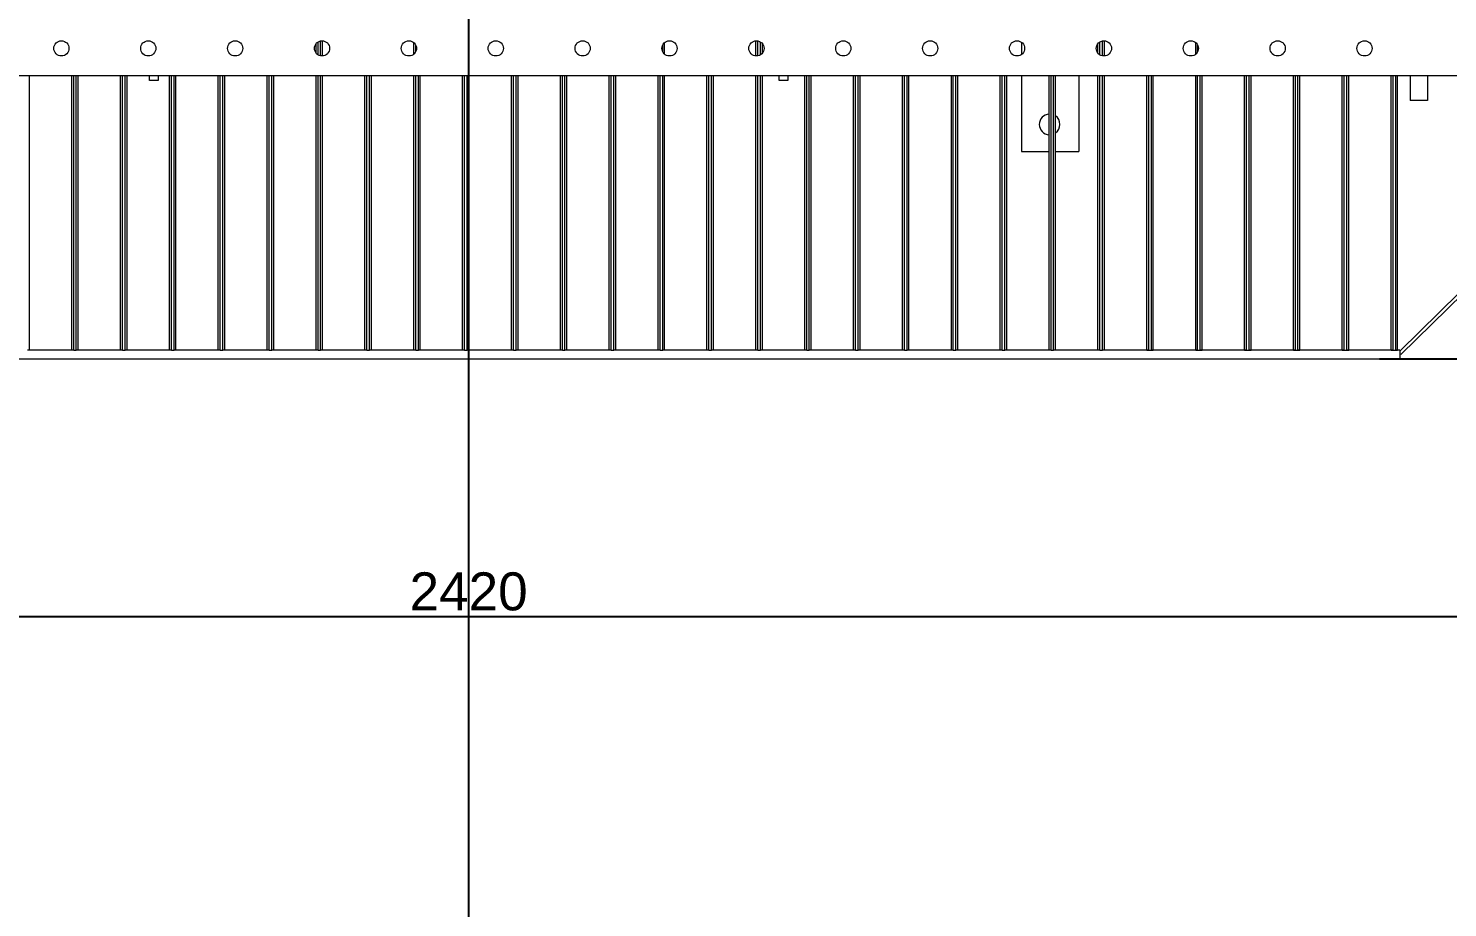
# Model space of a CAD drawing. Header units: millimetres. Extents: x 51507 to 66627, y -17810 to -7118.
# Drawn here: x 56862 to 58169, y -13721 to -12911 of the extents above; entities that cross this region are included whole.
import ezdxf

# ---------------------------------------------------------------- set-up
doc = ezdxf.new("R2010")
doc.units = ezdxf.units.MM
doc.header["$LTSCALE"] = 10
doc.layers.get('Defpoints').update_dxf_attribs({"lineweight": 25})
doc.layers.add('2', color=3, linetype='Continuous', lineweight=25)
doc.layers.add('粗实线', color=4, linetype='Continuous', lineweight=18)
doc.styles.get("Standard").update_dxf_attribs({"font": ''})
doc.styles.get('Standard').set_extended_font_data('arial')
doc.dimstyles.new('1-10', dxfattribs={"dimscale": 10, "dimtxt": 3.5, "dimasz": 2.5, "dimexe": 1.5, "dimexo": 1, "dimgap": 0.5, "dimtad": 1, "dimtxsty": 'Standard', "dimcen": 2.5, "dimdle": 5, "dimclrd": 3, "dimclre": 3, "dimclrt": 3, "dimadec": 0, "dimazin": 0, "dimtfac": 1, "dimtmove": 0, "dimatfit": 2, "dimfxl": 0, "dimtolj": 1, "dimarcsym": 0})

# ---------------------------------------------------------------- blocks, each defined once
blk = doc.blocks.new('*X51')
at = {"layer": '2', "linetype": 'Continuous'}
for points in [[(56061.4, -13452.4), (56086.4, -13448.2), (56086.4, -13456.5)], [(58473.4, -13452.4), (58448.4, -13448.2), (58448.4, -13456.5)]]:
    blk.add_hatch(color=3, dxfattribs=at).paths.add_polyline_path(points, flags=0)
at = {"layer": '2', "color": 3, "linetype": 'Continuous'}
for p, q in [((56061.4, -12789), (56061.4, -13467.4)), ((58473.4, -12875.9), (58473.4, -13467.4)), ((56061.4, -13452.4), (58473.4, -13452.4))]:
    blk.add_line(p, q, dxfattribs=at)
at = {"layer": '2', "color": 3, "insert": (57267.4, -13429.5), "char_height": 35, "width": 209.947, "attachment_point": 5}
blk.add_mtext('2420', dxfattribs=at)
blk = doc.blocks.new('*X52')
at = {"layer": '2', "linetype": 'Continuous'}
for points in [[(58712.3, -11720.1), (58708.1, -11745.1), (58716.4, -11745.1)], [(58712.3, -13215.1), (58708.1, -13190.1), (58716.4, -13190.1)]]:
    blk.add_hatch(color=3, dxfattribs=at).paths.add_polyline_path(points, flags=0)
at = {"layer": '2', "color": 3, "linetype": 'Continuous'}
for p, q in [((57586.8, -11720.1), (58727.3, -11720.1)), ((58712.3, -13215.1), (58712.3, -11720.1)), ((58106.2, -13215.1), (58727.3, -13215.1))]:
    blk.add_line(p, q, dxfattribs=at)
at = {"layer": '2', "color": 3, "insert": (58689.4, -12467.6), "char_height": 35, "width": 202.157, "attachment_point": 5, "rotation": 90}
blk.add_mtext('1520', dxfattribs=at)

msp = doc.modelspace()

# ---------------------------------------------------------------- linework, layer by layer
at = {"layer": 'Defpoints'}
msp.add_line((57267.409, -7118.116), (57267.409, -17810.116), dxfattribs=at)
at = {"layer": '粗实线'}
for p, q in [((58124.909, -13208.007), (58466.272, -12871.613)), ((58125.962, -13211.181), (58469.462, -12872.681)), ((57126.909, -12933.443), (57126.909, -12924.783)), ((57128.709, -12935.055), (57128.709, -12923.17)), ((57131.109, -12935.991), (57131.109, -12922.234)), ((57132.909, -12936.095), (57132.909, -12922.131)), ((57216.909, -12934.475), (57216.909, -12923.751)), ((57447.909, -12934.475), (57447.909, -12923.751)), ((57531.909, -12936.095), (57531.909, -12922.131)), ((57533.709, -12935.991), (57533.709, -12922.234)), ((57536.109, -12935.055), (57536.109, -12923.17)), ((57537.909, -12933.443), (57537.909, -12924.783)), ((57776.409, -12923.368), (57776.409, -12934.857)), ((57846.909, -12933.443), (57846.909, -12924.783)), ((57848.709, -12935.055), (57848.709, -12923.17)), ((57851.109, -12935.991), (57851.109, -12922.234)), ((57852.909, -12936.095), (57852.909, -12922.131)), ((57936.909, -12934.475), (57936.909, -12923.751)), ((57218.709, -12932.164), (57218.709, -12926.061)), ((57446.109, -12932.164), (57446.109, -12926.061)), ((57938.709, -12932.164), (57938.709, -12926.061)), ((56322.409, -12954.113), (58212.409, -12954.113)), ((56862.909, -13207.113), (56862.909, -12954.113)), ((56901.909, -13207.113), (56901.909, -12954.113)), ((56903.709, -13207.113), (56903.709, -12954.113)), ((56906.109, -13207.113), (56906.109, -12954.113)), ((56907.909, -13207.113), (56907.909, -12954.113)), ((56946.909, -13207.113), (56946.909, -12954.113)), ((56948.709, -13207.113), (56948.709, -12954.113)), ((56951.109, -13207.113), (56951.109, -12954.113)), ((56952.909, -13207.113), (56952.909, -12954.113)), ((56973.409, -12958.613), (56973.409, -12954.113)), ((56981.409, -12958.613), (56973.409, -12958.613)), ((56981.409, -12954.113), (56981.409, -12958.613)), ((56991.909, -13207.113), (56991.909, -12954.113)), ((56993.709, -13207.113), (56993.709, -12954.113)), ((56996.109, -13207.113), (56996.109, -12954.113)), ((56997.909, -13207.113), (56997.909, -12954.113)), ((57036.909, -13207.113), (57036.909, -12954.113)), ((57038.709, -13207.113), (57038.709, -12954.113)), ((57041.109, -13207.113), (57041.109, -12954.113)), ((57042.909, -13207.113), (57042.909, -12954.113)), ((57081.909, -13207.113), (57081.909, -12954.113)), ((57083.709, -13207.113), (57083.709, -12954.113)), ((57086.109, -13207.113), (57086.109, -12954.113)), ((57087.909, -13207.113), (57087.909, -12954.113)), ((57126.909, -13207.113), (57126.909, -12954.113)), ((57128.709, -13207.113), (57128.709, -12954.113)), ((57131.109, -13207.113), (57131.109, -12954.113)), ((57132.909, -13207.113), (57132.909, -12954.113)), ((57171.909, -13207.113), (57171.909, -12954.113)), ((57173.709, -13207.113), (57173.709, -12954.113)), ((57176.109, -13207.113), (57176.109, -12954.113)), ((57177.909, -13207.113), (57177.909, -12954.113)), ((57216.909, -13207.113), (57216.909, -12954.113)), ((57218.709, -13207.113), (57218.709, -12954.113)), ((57221.109, -13207.113), (57221.109, -12954.113)), ((57222.909, -13207.113), (57222.909, -12954.113)), ((57261.909, -13207.113), (57261.909, -12954.113)), ((57263.709, -13207.113), (57263.709, -12954.113)), ((57266.109, -13207.113), (57266.109, -12954.113)), ((57267.909, -13207.113), (57267.909, -12954.113)), ((57306.909, -13207.113), (57306.909, -12954.113)), ((57308.709, -13207.113), (57308.709, -12954.113)), ((57311.109, -13207.113), (57311.109, -12954.113)), ((57312.909, -13207.113), (57312.909, -12954.113)), ((57351.909, -13207.113), (57351.909, -12954.113)), ((57353.709, -13207.113), (57353.709, -12954.113)), ((57356.109, -13207.113), (57356.109, -12954.113)), ((57357.909, -13207.113), (57357.909, -12954.113)), ((57396.909, -13207.113), (57396.909, -12954.113)), ((57398.709, -13207.113), (57398.709, -12954.113)), ((57401.109, -13207.113), (57401.109, -12954.113)), ((57402.909, -13207.113), (57402.909, -12954.113)), ((57441.909, -13207.113), (57441.909, -12954.113)), ((57443.709, -13207.113), (57443.709, -12954.113)), ((57446.109, -13207.113), (57446.109, -12954.113)), ((57447.909, -13207.113), (57447.909, -12954.113)), ((57486.909, -13207.113), (57486.909, -12954.113)), ((57488.709, -13207.113), (57488.709, -12954.113)), ((57491.109, -13207.113), (57491.109, -12954.113)), ((57492.909, -13207.113), (57492.909, -12954.113)), ((57531.909, -13207.113), (57531.909, -12954.113)), ((57533.709, -13207.113), (57533.709, -12954.113)), ((57536.109, -13207.113), (57536.109, -12954.113)), ((57537.909, -13207.113), (57537.909, -12954.113)), ((57553.409, -12958.613), (57553.409, -12954.113)), ((57561.409, -12958.613), (57553.409, -12958.613)), ((57561.409, -12954.113), (57561.409, -12958.613)), ((57576.909, -13207.113), (57576.909, -12954.113)), ((57578.709, -13207.113), (57578.709, -12954.113)), ((57581.109, -13207.113), (57581.109, -12954.113)), ((57582.909, -13207.113), (57582.909, -12954.113)), ((57621.909, -13207.113), (57621.909, -12954.113)), ((57623.709, -13207.113), (57623.709, -12954.113)), ((57626.109, -13207.113), (57626.109, -12954.113)), ((57627.909, -13207.113), (57627.909, -12954.113)), ((57666.909, -13207.113), (57666.909, -12954.113)), ((57668.709, -13207.113), (57668.709, -12954.113)), ((57671.109, -13207.113), (57671.109, -12954.113)), ((57672.909, -13207.113), (57672.909, -12954.113)), ((57711.909, -13207.113), (57711.909, -12954.113)), ((57713.709, -13207.113), (57713.709, -12954.113)), ((57716.109, -13207.113), (57716.109, -12954.113)), ((57717.909, -13207.113), (57717.909, -12954.113)), ((57756.909, -13207.113), (57756.909, -12954.113)), ((57758.709, -13207.113), (57758.709, -12954.113)), ((57761.109, -13207.113), (57761.109, -12954.113)), ((57762.909, -13207.113), (57762.909, -12954.113)), ((57776.409, -12954.113), (57776.409, -13024.113)), ((57801.909, -13207.113), (57801.909, -12954.113)), ((57803.709, -13207.113), (57803.709, -12954.113)), ((57806.109, -13207.113), (57806.109, -12954.113)), ((57807.909, -13207.113), (57807.909, -12954.113)), ((57829.409, -12954.113), (57829.409, -13024.113)), ((57846.909, -13207.113), (57846.909, -12954.113)), ((57848.709, -13207.113), (57848.709, -12954.113)), ((57851.109, -13207.113), (57851.109, -12954.113)), ((57852.909, -13207.113), (57852.909, -12954.113)), ((57891.909, -13207.113), (57891.909, -12954.113)), ((57893.709, -13207.113), (57893.709, -12954.113)), ((57896.109, -13207.113), (57896.109, -12954.113)), ((57897.909, -13207.113), (57897.909, -12954.113)), ((57936.909, -13207.113), (57936.909, -12954.113)), ((57938.709, -13207.113), (57938.709, -12954.113)), ((57941.109, -13207.113), (57941.109, -12954.113)), ((57942.909, -13207.113), (57942.909, -12954.113)), ((57981.909, -13207.113), (57981.909, -12954.113)), ((57983.709, -13207.113), (57983.709, -12954.113)), ((57986.109, -13207.113), (57986.109, -12954.113)), ((57987.909, -13207.113), (57987.909, -12954.113)), ((58026.909, -13207.113), (58026.909, -12954.113)), ((58028.709, -13207.113), (58028.709, -12954.113)), ((58031.109, -13207.113), (58031.109, -12954.113)), ((58032.909, -13207.113), (58032.909, -12954.113)), ((58071.909, -13207.113), (58071.909, -12954.113)), ((58073.709, -13207.113), (58073.709, -12954.113)), ((58076.109, -13207.113), (58076.109, -12954.113)), ((58077.909, -13207.113), (58077.909, -12954.113)), ((58116.909, -13207.113), (58116.909, -12954.113)), ((58118.709, -13207.113), (58118.709, -12954.113)), ((58121.109, -13207.113), (58121.109, -12954.113)), ((58122.909, -13207.113), (58122.909, -12954.113)), ((58134.409, -12954.113), (58134.409, -12977.113)), ((58150.409, -12954.113), (58150.409, -12977.113)), ((58150.409, -12977.113), (58134.409, -12977.113)), ((57776.409, -13024.113), (57801.909, -13024.113)), ((57807.909, -13024.113), (57829.409, -13024.113)), ((56903.709, -13207.113), (56861.109, -13207.113)), ((56901.909, -13207.113), (56862.909, -13207.113)), ((56903.709, -13207.113), (56906.109, -13207.113)), ((56948.709, -13207.113), (56906.109, -13207.113)), ((56946.909, -13207.113), (56907.909, -13207.113)), ((56948.709, -13207.113), (56951.109, -13207.113)), ((56993.709, -13207.113), (56951.109, -13207.113)), ((56991.909, -13207.113), (56952.909, -13207.113)), ((56993.709, -13207.113), (56996.109, -13207.113)), ((57038.709, -13207.113), (56996.109, -13207.113)), ((57036.909, -13207.113), (56997.909, -13207.113)), ((57038.709, -13207.113), (57041.109, -13207.113)), ((57083.709, -13207.113), (57041.109, -13207.113)), ((57081.909, -13207.113), (57042.909, -13207.113)), ((57083.709, -13207.113), (57086.109, -13207.113)), ((57128.709, -13207.113), (57086.109, -13207.113)), ((57126.909, -13207.113), (57087.909, -13207.113)), ((57128.709, -13207.113), (57131.109, -13207.113)), ((57173.709, -13207.113), (57131.109, -13207.113)), ((57171.909, -13207.113), (57132.909, -13207.113)), ((57173.709, -13207.113), (57176.109, -13207.113)), ((57218.709, -13207.113), (57176.109, -13207.113)), ((57216.909, -13207.113), (57177.909, -13207.113)), ((57218.709, -13207.113), (57221.109, -13207.113)), ((57263.709, -13207.113), (57221.109, -13207.113)), ((57261.909, -13207.113), (57222.909, -13207.113)), ((57263.709, -13207.113), (57266.109, -13207.113)), ((57308.709, -13207.113), (57266.109, -13207.113)), ((57306.909, -13207.113), (57267.909, -13207.113)), ((57308.709, -13207.113), (57311.109, -13207.113)), ((57353.709, -13207.113), (57311.109, -13207.113)), ((57351.909, -13207.113), (57312.909, -13207.113)), ((57353.709, -13207.113), (57356.109, -13207.113)), ((57398.709, -13207.113), (57356.109, -13207.113)), ((57396.909, -13207.113), (57357.909, -13207.113)), ((57398.709, -13207.113), (57401.109, -13207.113)), ((57443.709, -13207.113), (57401.109, -13207.113)), ((57441.909, -13207.113), (57402.909, -13207.113)), ((57443.709, -13207.113), (57446.109, -13207.113)), ((57488.709, -13207.113), (57446.109, -13207.113)), ((57486.909, -13207.113), (57447.909, -13207.113)), ((57488.709, -13207.113), (57491.109, -13207.113)), ((57533.709, -13207.113), (57491.109, -13207.113)), ((57531.909, -13207.113), (57492.909, -13207.113)), ((57533.709, -13207.113), (57536.109, -13207.113)), ((57578.709, -13207.113), (57536.109, -13207.113)), ((57576.909, -13207.113), (57537.909, -13207.113)), ((57578.709, -13207.113), (57581.109, -13207.113)), ((57623.709, -13207.113), (57581.109, -13207.113)), ((57621.909, -13207.113), (57582.909, -13207.113)), ((57623.709, -13207.113), (57626.109, -13207.113)), ((57668.709, -13207.113), (57626.109, -13207.113)), ((57666.909, -13207.113), (57627.909, -13207.113)), ((57668.709, -13207.113), (57671.109, -13207.113)), ((57713.709, -13207.113), (57671.109, -13207.113)), ((57711.909, -13207.113), (57672.909, -13207.113)), ((57713.709, -13207.113), (57716.109, -13207.113)), ((57758.709, -13207.113), (57716.109, -13207.113)), ((57756.909, -13207.113), (57717.909, -13207.113)), ((57758.709, -13207.113), (57761.109, -13207.113)), ((57803.709, -13207.113), (57761.109, -13207.113)), ((57801.909, -13207.113), (57762.909, -13207.113)), ((57803.709, -13207.113), (57806.109, -13207.113)), ((57848.709, -13207.113), (57806.109, -13207.113)), ((57846.909, -13207.113), (57807.909, -13207.113)), ((57848.709, -13207.113), (57851.109, -13207.113)), ((57893.709, -13207.113), (57851.109, -13207.113)), ((57891.909, -13207.113), (57852.909, -13207.113)), ((57891.909, -13207.113), (57893.709, -13207.113)), ((57893.709, -13207.113), (57896.109, -13207.113)), ((57938.709, -13207.113), (57896.109, -13207.113)), ((57896.109, -13207.113), (57897.909, -13207.113)), ((57936.909, -13207.113), (57897.909, -13207.113)), ((57936.909, -13207.113), (57938.709, -13207.113)), ((57938.709, -13207.113), (57941.109, -13207.113)), ((57983.709, -13207.113), (57941.109, -13207.113)), ((57941.109, -13207.113), (57942.909, -13207.113)), ((57981.909, -13207.113), (57942.909, -13207.113)), ((57981.909, -13207.113), (57983.709, -13207.113)), ((57983.709, -13207.113), (57986.109, -13207.113)), ((58028.709, -13207.113), (57986.109, -13207.113)), ((57986.109, -13207.113), (57987.909, -13207.113)), ((58026.909, -13207.113), (57987.909, -13207.113)), ((58026.909, -13207.113), (58028.709, -13207.113)), ((58028.709, -13207.113), (58031.109, -13207.113)), ((58073.709, -13207.113), (58031.109, -13207.113)), ((58031.109, -13207.113), (58032.909, -13207.113)), ((58071.909, -13207.113), (58032.909, -13207.113)), ((58071.909, -13207.113), (58073.709, -13207.113)), ((58073.709, -13207.113), (58076.109, -13207.113)), ((58118.709, -13207.113), (58076.109, -13207.113)), ((58076.109, -13207.113), (58077.909, -13207.113)), ((58116.909, -13207.113), (58077.909, -13207.113)), ((58116.909, -13207.113), (58118.709, -13207.113)), ((58118.709, -13207.113), (58121.109, -13207.113)), ((58124.909, -13207.113), (58121.109, -13207.113)), ((58121.109, -13207.113), (58122.909, -13207.113)), ((58124.909, -13207.113), (58122.909, -13207.113)), ((58124.909, -13207.113), (58124.909, -13211.113)), ((58124.909, -13210.113), (58125.962, -13211.181)), ((58124.909, -13211.113), (58124.909, -13215.113)), ((56409.909, -13215.113), (58124.909, -13215.113))]:
    msp.add_line(p, q, dxfattribs=at)
for centre in [(56892.409, -12929.113), (56972.409, -12929.113), (57052.409, -12929.113), (57132.409, -12929.113), (57212.409, -12929.113), (57292.409, -12929.113), (57372.409, -12929.113), (57452.409, -12929.113), (57532.409, -12929.113), (57612.409, -12929.113), (57692.409, -12929.113), (57772.409, -12929.113), (57852.409, -12929.113), (57932.409, -12929.113), (58012.409, -12929.113), (58092.409, -12929.113)]:
    msp.add_circle(centre, 7, dxfattribs=at)
for start, end in [(93.016961, 266.983039), (305.37654, 54.62346)]:
    msp.add_arc((57802.409, -12999.113), 9.5, start, end, dxfattribs=at)

# ---------------------------------------------------------------- dimensions: what is measured, and where the dimension line sits
at = {"layer": '2'}
dim = msp.add_linear_dim(base=(58712.268, -11720.113), p1=(58096.169, -13215.113), p2=(57576.785, -11720.113), angle=90, text='1520', dimstyle='1-10', override={"dimsah": 1}, dxfattribs=at)
dim.commit()
dim.dimension.update_dxf_attribs({"geometry": '*X52', "text_midpoint": (58689.408, -12467.613)})
dim = msp.add_linear_dim(base=(58473.409, -13452.369), p1=(56061.409, -12779.02), p2=(58473.409, -12865.935), text='2420', dimstyle='1-10', override={"dimsah": 1}, dxfattribs=at)
dim.commit()
dim.dimension.update_dxf_attribs({"geometry": '*X51', "text_midpoint": (57267.409, -13429.509)})

doc.saveas('drawing.dxf')
